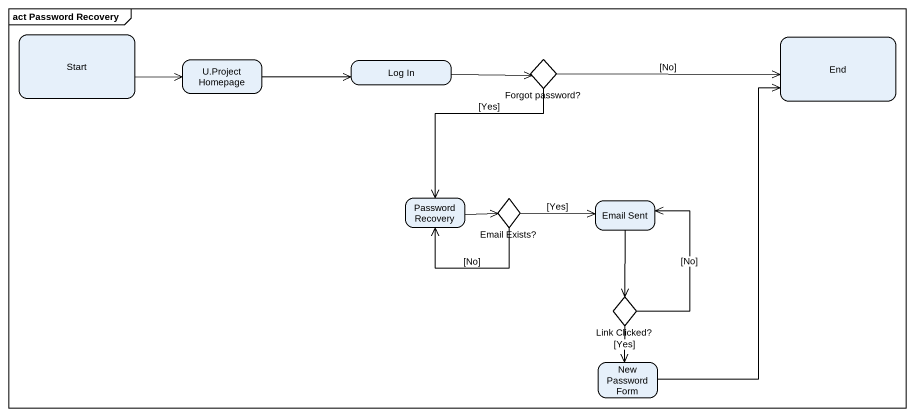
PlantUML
@startuml
mainframe act Password Recovery
hide empty description
state "Start" as Start_
state "U.Project Homepage" as U_Project_Homepage
state "Log In" as Log_In
state "Forgot password?" as Forgot_password <<choice>>
state "End" as End_
state "Password Recovery" as Password_Recovery
state "Email Exists?" as Email_Exists <<choice>>
state "Email Sent" as Email_Sent
state "Link Clicked?" as Link_Clicked <<choice>>
state "New Password Form" as New_Password_Form
Start_ -right-> U_Project_Homepage
U_Project_Homepage -right-> Log_In
Log_In -right-> Forgot_password
Forgot_password -right-> End_ : [No]
Forgot_password --> Password_Recovery : [Yes]
Password_Recovery -right-> Email_Exists
Email_Exists -left-> Password_Recovery : [No]
Email_Exists -right-> Email_Sent : [Yes]
Email_Sent --> Link_Clicked
Link_Clicked -up-> Email_Sent : [No]
Link_Clicked --> New_Password_Form : [Yes]
New_Password_Form -up-> End_
@enduml
